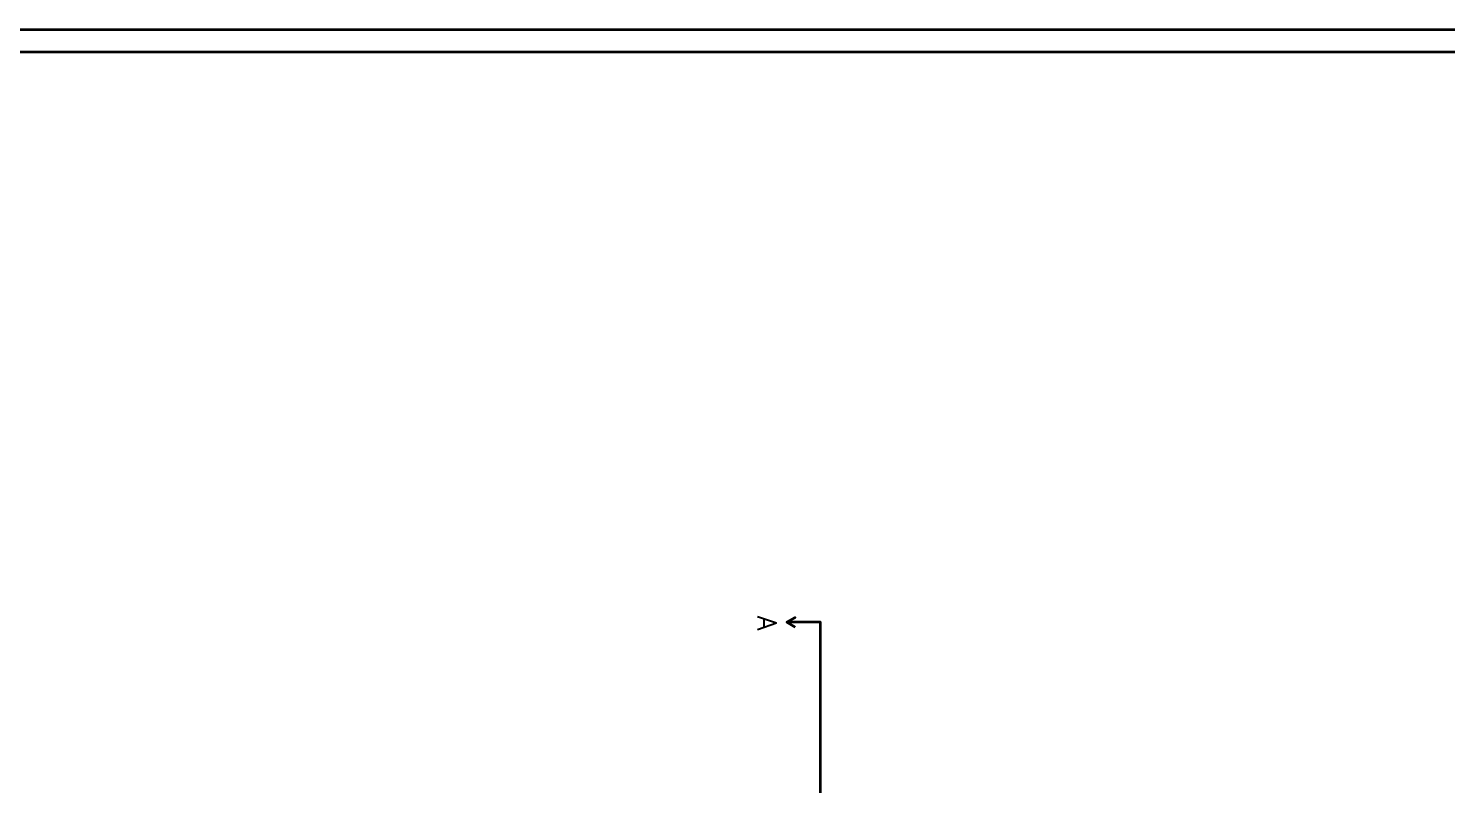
# Model space of a CAD drawing. Header units: millimetres. Extents: x 291507 to 678506, y -1124916 to -908780.
# Drawn here: x 428521 to 449327, y -933753 to -922667 of the extents above; entities that cross this region are included whole.
import ezdxf
from ezdxf.enums import TextEntityAlignment as Align

# ---------------------------------------------------------------- set-up
doc = ezdxf.new("R2010")
doc.units = ezdxf.units.MM
doc.header["$LTSCALE"] = 1000
doc.layers.add('4', color=4, linetype='Continuous')
for name, color, linetype, lineweight in [('Fence', 160, 'Continuous', 30), ('WALL', 7, 'Continuous', 50), ('WATER SUPLAY TEXT', 4, 'Continuous', 5)]:
    doc.layers.add(name, color=color, linetype=linetype, lineweight=lineweight)
doc.styles.add('mech', font='romans.shx')
doc.styles.get("Standard").update_dxf_attribs({"font": 'arial.ttf'})
doc.styles.add('XARB', font='xarb.shx', dxfattribs={"height": 450})

# ---------------------------------------------------------------- blocks, each defined once
blk = doc.blocks.new('Drawing_Frame_002')
at = {"layer": 'WALL', "const_width": 40}
blk.add_lwpolyline([(-57959, 40937), (0, 40937), (0, 0), (-57959, 0)], close=True, dxfattribs=at)
at = {"layer": 'WALL'}
blk.add_lwpolyline([(-8325, 40612, 40, 40, 0), (-8325, 325, 40, 40, 0), (-57634, 325, 40, 40, 0), (-57634, 40612, 40, 40, 0), (-8325, 40612, 0, 0, 0)], format="xyseb", dxfattribs=at)
at = {"layer": 'Fence'}
for tag, height, p in [('Neighborhood', 175, (-7059, 17071)), ('Street', 175, (-4791, 17071)), ('Project_Site', 175, (-2647, 17071)), ('Land_Area', 175, (-7820, 16650)), ('Land_No.', 175, (-5055, 16650)), ('Neighborhood_No.', 175, (-2217, 16650)), ('Contract_Date', 175, (-5118, 16215)), ('Contract_No.', 175, (-2217, 16237)), ('Date', 175, (-7423, 15787)), ('Process_No.', 175, (-4633, 15812)), ('Separated_or_Duplex_or_Side_to_Side', 175, (-6221, 15375)), ('Basement_Usage', 175, (-7324, 14967)), ('Project', 300, (-4060, 11009)), ('Consultant', 300, (-4060, 6606)), ('Address02', 175, (-7390, 5669)), ('Address01', 175, (-1332, 5669)), ('Others', 300, (-4060, 4238)), ('Sheet_Name', 300, (-4104, 2375)), ('Proj._No.', 175, (-4374, 737)), ('Drawing_Date', 175, (-7518, 709)), ('Scale', 175, (-5911, 714)), ('Sheet_No.', 175, (-1948, 721))]:
    blk.add_attdef(tag, text='', height=height, dxfattribs=at).set_placement(p, align=Align.MIDDLE_CENTER)
at = {"layer": 'Fence', "style": 'XARB'}
blk.add_attdef('Owner', text='', height=250, dxfattribs=at).set_placement((-4060, 8790), align=Align.MIDDLE_CENTER)

msp = doc.modelspace()

# ---------------------------------------------------------------- linework, layer by layer
at = {"layer": '4', "color": 1, "lineweight": 35}
msp.add_lwpolyline([(439564.47, -955027.505), (439445.053, -955096.966), (439567.347, -955169.242), (439445.053, -955096.966), (440143.658, -955096.966), (440143.658, -931371.558), (439648.524, -931371.558), (439767.942, -931302.096), (439648.524, -931371.558), (439770.819, -931443.833)], dxfattribs=at)

# ---------------------------------------------------------------- block references
at = {"rotation": 359.9999991040499}
msp.add_blockref('Drawing_Frame_002', (471568.902, -963624.183), dxfattribs=at)

# ---------------------------------------------------------------- texts
at = {"layer": 'WATER SUPLAY TEXT', "color": 1, "lineweight": 30, "ltscale": 4, "style": 'mech'}
msp.add_text('A', height=278.347, rotation=270, dxfattribs=at).set_placement((439216.931, -931279.421))

doc.saveas('drawing.dxf')
